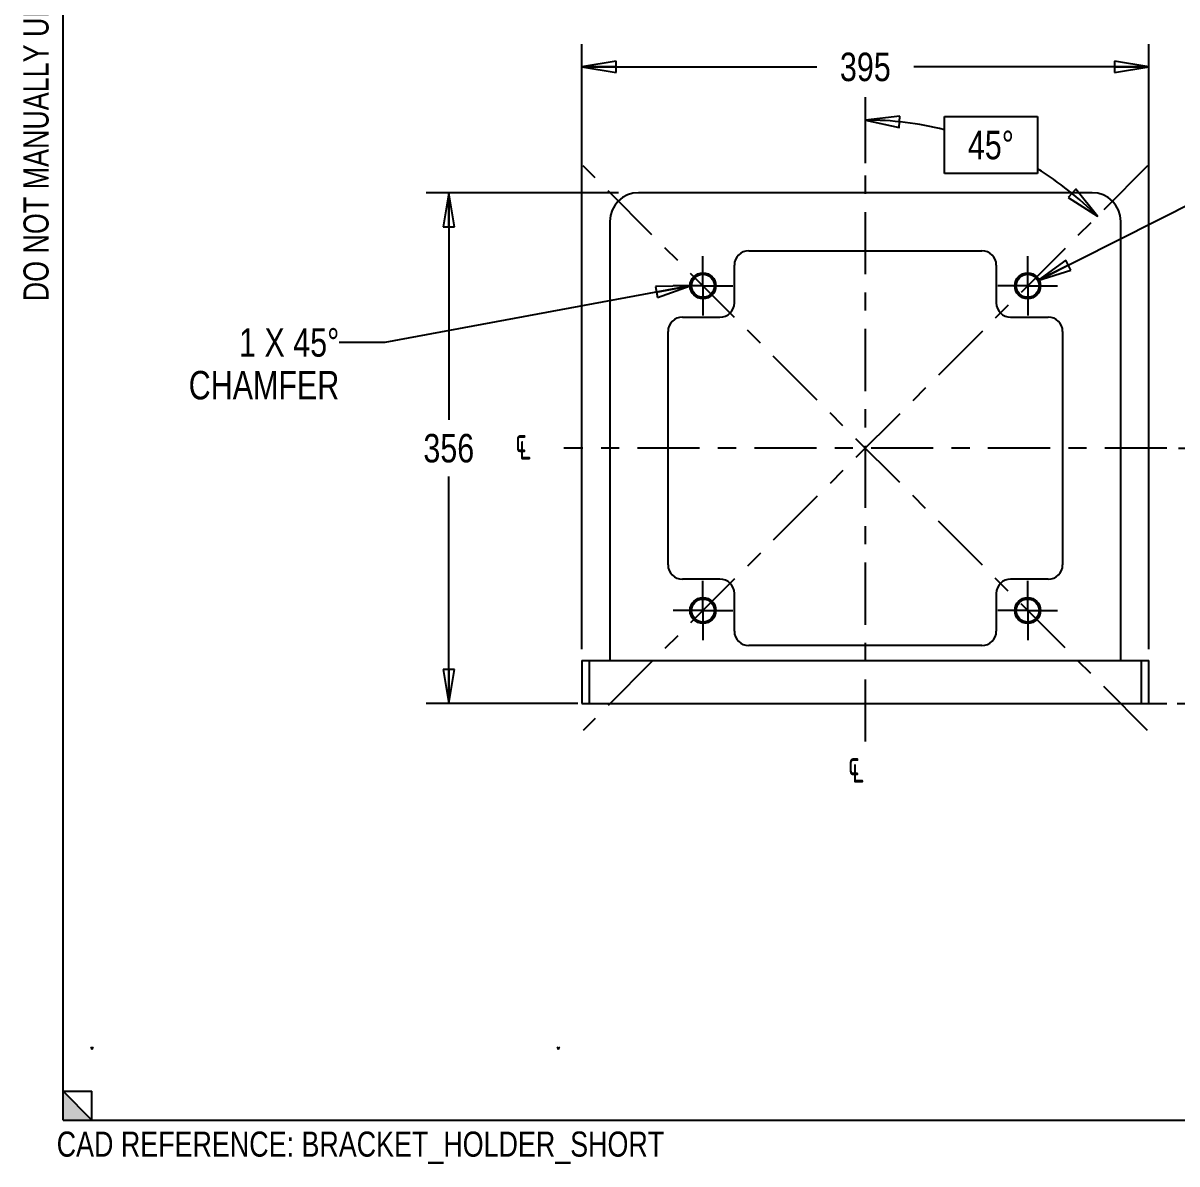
# Model space of a CAD drawing. Header units: inches. Extents: x 0.1 to 16.4, y 0 to 11.6.
# Drawn here: x 0.06 to 6.39, y 0.03 to 6.29 of the extents above; entities that cross this region are included whole.
import ezdxf
from ezdxf.enums import TextEntityAlignment as Align

# ---------------------------------------------------------------- set-up
doc = ezdxf.new("R2010")
doc.units = ezdxf.units.IN
doc.header["$LTSCALE"] = 0.909449
doc.header["$MEASUREMENT"] = 0
doc.linetypes.add('CENTER', pattern=[0.6, 0.375, -0.075, 0.075, -0.075])
doc.linetypes.add('DASHED', pattern=[0.2, 0.1, -0.1])
doc.layers.get('0').update_dxf_attribs({"linetype": 'CONTINUOUS'})
doc.layers.add('02___PRT_ALL_AXES', color=7, linetype='CONTINUOUS')
doc.styles.get("Standard").update_dxf_attribs({"font": 'txt', "width": 0.8})
doc.styles.add('TEXTSTYLE_1', font='gdt', dxfattribs={"width": 0.8})
doc.dimstyles.new('DIMSTYLE_1', dxfattribs={"dimtxt": 0.15625, "dimasz": 0.1875, "dimexe": 0.125, "dimexo": 0.0625, "dimgap": 0.078125, "dimtad": 0, "dimtih": 1, "dimtoh": 1, "dimlfac": 5, "dimzin": 4, "dimdsep": 46, "dimtxsty": 'STANDARD', "dimblk": 'CLOSED', "dimblk1": 'CLOSED', "dimblk2": 'CLOSED', "dimcen": 0.09, "dimadec": 0, "dimazin": 0, "dimtp": 0.01, "dimtm": 0.01, "dimtfac": 1, "dimtofl": 0, "dimtmove": 0, "dimatfit": 3, "dimldrblk": 'CLOSED', "dimfxl": 1, "dimtolj": 1, "dimtzin": 4, "dimarcsym": 0})
doc.dimstyles.new('DIMSTYLE_2', dxfattribs={"dimtxt": 0.15625, "dimasz": 0.1875, "dimexe": 0.125, "dimexo": 0.0625, "dimgap": 0.078125, "dimtad": 0, "dimtih": 1, "dimtoh": 1, "dimlfac": 5, "dimzin": 4, "dimdsep": 46, "dimtxsty": 'STANDARD', "dimblk": 'CLOSED', "dimblk1": 'CLOSED', "dimblk2": 'CLOSED', "dimcen": 0.09, "dimadec": 0, "dimazin": 0, "dimtol": 1, "dimtp": 0.01, "dimtm": 0.01, "dimtfac": 1, "dimtofl": 0, "dimtmove": 0, "dimatfit": 3, "dimldrblk": 'CLOSED', "dimfxl": 1, "dimtolj": 1, "dimtzin": 4, "dimarcsym": 0})
doc.dimstyles.new('DIMSTYLE_3', dxfattribs={"dimtxt": 0.15625, "dimasz": 0.1875, "dimexe": 0.125, "dimexo": 0.0625, "dimgap": 0.09, "dimtad": 0, "dimtih": 1, "dimtoh": 1, "dimlfac": 5, "dimzin": 4, "dimdsep": 46, "dimtxsty": 'STANDARD', "dimblk": 'CLOSED', "dimblk1": 'CLOSED', "dimblk2": 'CLOSED', "dimcen": 0.09, "dimadec": 0, "dimazin": 0, "dimtp": 0.01, "dimtm": 0.01, "dimtfac": 1, "dimtofl": 0, "dimtmove": 0, "dimatfit": 2, "dimldrblk": 'CLOSED', "dimfxl": 1, "dimtolj": 1, "dimtzin": 4, "dimarcsym": 0})
doc.dimstyles.new('DIMSTYLE_4', dxfattribs={"dimtxt": 0.15625, "dimasz": 0.1875, "dimexe": 0.125, "dimexo": 0.0625, "dimgap": 0.078125, "dimtad": 0, "dimtih": 1, "dimtoh": 1, "dimdec": 1, "dimlfac": 5, "dimzin": 4, "dimdsep": 46, "dimtxsty": 'STANDARD', "dimblk": 'CLOSED', "dimblk1": 'CLOSED', "dimblk2": 'CLOSED', "dimcen": 0.09, "dimadec": 0, "dimazin": 0, "dimtp": 0.5, "dimtm": 0.5, "dimtfac": 1, "dimtdec": 1, "dimtofl": 0, "dimtmove": 0, "dimatfit": 3, "dimldrblk": 'CLOSED', "dimfxl": 1, "dimtolj": 1, "dimtzin": 4, "dimarcsym": 0})
doc.dimstyles.get("Standard").update_dxf_attribs({"dimtxt": 0.15625, "dimasz": 0.1875, "dimexe": 0.125, "dimexo": 0.0625, "dimgap": 0.09, "dimtad": 0, "dimtih": 1, "dimtoh": 1, "dimzin": 4, "dimdsep": 46, "dimtxsty": 'STANDARD', "dimblk": 'CLOSED', "dimblk1": 'CLOSED', "dimblk2": 'CLOSED', "dimcen": 0.09, "dimadec": 0, "dimazin": 0, "dimtol": 1, "dimtp": 0.01, "dimtm": 0.01, "dimtfac": 1, "dimtofl": 0, "dimtmove": 0, "dimatfit": 3, "dimldrblk": 'CLOSED', "dimfxl": 1, "dimtolj": 1, "dimtzin": 4, "dimarcsym": 0})

# ---------------------------------------------------------------- blocks, each defined once
blk = doc.blocks.new('_CLOSED')
at = {"color": 0, "linetype": 'BYBLOCK'}
for p, q in [((0, 0), (-1, 0.167)), ((-1, 0.167), (-1, -0.167)), ((-1, -0.167), (0, 0)), ((-1, 0), (0, 0))]:
    blk.add_line(p, q, dxfattribs=at)
blk = doc.blocks.new('*D1')
at = {"color": 2, "linetype": 'CONTINUOUS'}
for p, q in [((6.3945, 3.9618), (7.1188, 3.9618)), ((6.9938, 3.9618), (6.9938, 3.5345)), ((6.9938, 2.5603), (6.9938, 2.9876)), ((6.3872, 2.5603), (7.1188, 2.5603))]:
    blk.add_line(p, q, dxfattribs=at)
at = {"color": 2, "linetype": 'CONTINUOUS', "xscale": 0.1875, "yscale": 0.1875, "zscale": 0.1875}
for p, rotation in [((6.9938, 3.9618), 90), ((6.9938, 2.5603), 270)]:
    blk.add_blockref('_CLOSED', p, dxfattribs=dict(at, rotation=rotation))
at = {"color": 2, "linetype": 'CONTINUOUS', "width": 0.8}
for s, p in [('+0.01', (7.1813, 3.3001)), ('178', (6.6813, 3.1829)), ('-0.01', (7.1813, 3.0657))]:
    blk.add_text(s, height=0.15625, dxfattribs=at).set_placement(p, align=Align.CENTER)
blk = doc.blocks.new('*D2')
at = {"color": 2, "linetype": 'CONTINUOUS'}
for p, q in [((5.6239, 4.8811), (6.498, 5.3224)), ((6.498, 5.3224), (6.6699, 5.3224))]:
    blk.add_line(p, q, dxfattribs=at)
at = {"color": 2, "linetype": 'CONTINUOUS', "xscale": 0.1875, "yscale": 0.1875, "zscale": 0.1875, "rotation": 206.7880639084}
blk.add_blockref('_CLOSED', (5.6239, 4.8811), dxfattribs=at)
at = {"color": 2, "linetype": 'CONTINUOUS', "width": 0.8}
for s, height, p in [('M', 0.1562, (6.748, 5.2443)), ('16', 0.15625, (6.873, 5.2443)), ('x2 THRU', 0.15625, (7.123, 5.2443)), ('4 POS EQUISPACED', 0.15625, (6.748, 5.0099)), ('ON A ', 0.15625, (6.748, 4.7364)), ('320', 0.15625, (7.6595, 4.7364)), (' PCD', 0.15625, (8.1126, 4.7364))]:
    blk.add_text(s, height=height, dxfattribs=at).set_placement(p)
at = {"color": 2, "linetype": 'CONTINUOUS', "style": 'TEXTSTYLE_1'}
blk.add_text('n', height=0.1562, dxfattribs=at).set_placement((7.4512, 4.7364))
blk = doc.blocks.new('*D3')
at = {"color": 2, "linetype": 'CONTINUOUS'}
blk.add_line((4.6769, 5.5259), (4.6769, 5.8873), dxfattribs=at)
for points in [[(4.8657, 5.7838), (4.6769, 5.7623), (4.8625, 5.7214), (4.8657, 5.7838)], [(5.7898, 5.3373), (5.95, 5.235), (5.8316, 5.3837), (5.7898, 5.3373)]]:
    blk.add_lwpolyline(points, dxfattribs=at)
for start, end in [(76.058, 90), (45, 58.3703)]:
    blk.add_arc((4.6769, 3.9618), 1.8005, start, end, dxfattribs=at)
at = {"color": 2, "linetype": 'CONTINUOUS', "insert": (5.3659, 5.7034), "char_height": 0.15625, "width": 0.354167, "attachment_point": 2, "line_spacing_factor": 0.9}
blk.add_mtext('45\\Fgdt;{\\Fgdt;~}', dxfattribs=at)
blk = doc.blocks.new('*D24')
at = {"color": 2, "linetype": 'CONTINUOUS'}
for p, q in [((3.3216, 5.3634), (2.2662, 5.3634)), ((2.3912, 5.3634), (2.3912, 4.1181)), ((2.3912, 2.5603), (2.3912, 3.8056)), ((3.0986, 2.5603), (2.2662, 2.5603))]:
    blk.add_line(p, q, dxfattribs=at)
at = {"color": 2, "linetype": 'CONTINUOUS', "xscale": 0.1875, "yscale": 0.1875, "zscale": 0.1875}
for p, rotation in [((2.3912, 5.3634), 90), ((2.3912, 2.5603), 270)]:
    blk.add_blockref('_CLOSED', p, dxfattribs=dict(at, rotation=rotation))
at = {"color": 2, "linetype": 'CONTINUOUS', "insert": (2.3912, 4.04), "char_height": 0.15625, "width": 0.375, "attachment_point": 2, "line_spacing_factor": 0.9}
blk.add_mtext('356', dxfattribs=at)
blk = doc.blocks.new('*D25')
at = {"color": 2, "linetype": 'CONTINUOUS'}
for p, q in [((3.1217, 2.859), (3.1217, 6.1788)), ((6.232, 2.859), (6.232, 6.1788)), ((3.1217, 6.0538), (4.4112, 6.0538)), ((6.232, 6.0538), (4.9425, 6.0538))]:
    blk.add_line(p, q, dxfattribs=at)
at = {"color": 2, "linetype": 'CONTINUOUS', "xscale": 0.1875, "yscale": 0.1875, "zscale": 0.1875, "rotation": 180}
blk.add_blockref('_CLOSED', (3.1217, 6.0538), dxfattribs=at)
at = {"color": 2, "linetype": 'CONTINUOUS', "xscale": 0.1875, "yscale": 0.1875, "zscale": 0.1875}
blk.add_blockref('_CLOSED', (6.232, 6.0538), dxfattribs=at)
at = {"color": 2, "linetype": 'CONTINUOUS', "insert": (4.6769, 6.132), "char_height": 0.15625, "width": 0.375, "attachment_point": 2, "line_spacing_factor": 0.9}
blk.add_mtext('395', dxfattribs=at)

msp = doc.modelspace()

# ---------------------------------------------------------------- hatches: boundary and pattern name
at = {"linetype": 'CONTINUOUS'}
h = msp.add_hatch(color=2, dxfattribs=at)
edge = h.paths.add_edge_path()
edge.add_line((0.2756, 0.2756), (0.2756, 0.4331))
edge.add_line((0.2756, 0.2756), (0.4331, 0.2756))
edge.add_line((0.4331, 0.2756), (0.2756, 0.4331))

# ---------------------------------------------------------------- linework, layer by layer
at = {"color": 7, "linetype": 'CONTINUOUS'}
for p, q in [((0.2756, 0.4331), (0.2756, 11.4173)), ((5.921, 5.3634), (3.4328, 5.3634)), ((3.2753, 5.2059), (3.2753, 2.7965)), ((6.0784, 2.7965), (6.0784, 5.2059)), ((4.0369, 5.0445), (5.3169, 5.0445)), ((3.9581, 4.7593), (3.9581, 4.9658)), ((5.3956, 4.9658), (5.3956, 4.7593)), ((3.6729, 4.6806), (3.8794, 4.6806)), ((5.4743, 4.6806), (5.6808, 4.6806)), ((3.5942, 3.3218), (3.5942, 4.6018)), ((5.7595, 4.6018), (5.7595, 3.3218)), ((3.8794, 3.2431), (3.6729, 3.2431)), ((5.6808, 3.2431), (5.4743, 3.2431)), ((3.9581, 2.9579), (3.9581, 3.1644)), ((5.3956, 3.1644), (5.3956, 2.9579)), ((5.3169, 2.8792), (4.0369, 2.8792)), ((3.1217, 2.7965), (3.1217, 2.5603)), ((3.1217, 2.7965), (6.232, 2.7965)), ((3.1611, 2.7965), (3.1611, 2.5603)), ((6.1926, 2.5603), (6.1926, 2.7965)), ((6.232, 2.5603), (6.232, 2.7965)), ((3.1217, 2.5603), (6.232, 2.5603)), ((0.4392, 0.6631), (0.4269, 0.6754)), ((0.4392, 0.6754), (0.4269, 0.6631)), ((2.9983, 0.6631), (2.986, 0.6754)), ((2.9983, 0.6754), (2.986, 0.6631)), ((0.4331, 0.2756), (0.2756, 0.4331)), ((0.2756, 0.2756), (0.2756, 0.4331)), ((0.2756, 0.4331), (0.4331, 0.4331)), ((0.4331, 0.2756), (0.4331, 0.4331)), ((0.2756, 0.2756), (0.4331, 0.2756)), ((0.4331, 0.2756), (16.2598, 0.2756))]:
    msp.add_line(p, q, dxfattribs=at)
at = {"color": 2, "linetype": 'CONTINUOUS'}
for p, q in [((5.1107, 5.469), (5.1107, 5.7815)), ((5.1107, 5.7815), (5.6211, 5.7815)), ((5.6211, 5.7815), (5.6211, 5.469)), ((5.6211, 5.469), (5.1107, 5.469))]:
    msp.add_line(p, q, dxfattribs=at)
at = {"color": 2, "linetype": 'DASHED'}
msp.add_line((6.232, 2.5603), (6.6326, 2.5603), dxfattribs=at)
at = {"color": 7, "linetype": 'CONTINUOUS'}
for centre, radius in [((3.786, 4.8527), 0.0709), ((3.786, 4.8527), 0.063), ((5.5677, 4.8527), 0.0709), ((5.5677, 4.8527), 0.063), ((3.786, 3.071), 0.0709), ((3.786, 3.071), 0.063), ((5.5677, 3.071), 0.0709), ((5.5677, 3.071), 0.063)]:
    msp.add_circle(centre, radius, dxfattribs=at)
for centre, radius, start, end in [((3.4328, 5.2059), 0.1575, 90, 180), ((5.921, 5.2059), 0.1575, 0, 90), ((4.0369, 4.9658), 0.0787, 90, 180), ((5.3169, 4.9658), 0.0787, 0, 90), ((3.8794, 4.7593), 0.0787, 270, 360), ((5.4743, 4.7593), 0.0787, 180, 270), ((3.6729, 4.6018), 0.0787, 90, 180), ((5.6808, 4.6018), 0.0787, 0, 90), ((3.6729, 3.3218), 0.0787, 180, 270), ((5.6808, 3.3218), 0.0787, 270, 360), ((3.8794, 3.1644), 0.0787, 0, 90), ((5.4743, 3.1644), 0.0787, 90, 180), ((4.0369, 2.9579), 0.0787, 180, 270), ((5.3169, 2.9579), 0.0787, 270, 360)]:
    msp.add_arc(centre, radius, start, end, dxfattribs=at)
at = {"layer": '02___PRT_ALL_AXES', "color": 7, "linetype": 'CENTER'}
for p, q in [((6.2259, 5.5109), (3.1278, 2.4128)), ((6.2259, 2.4128), (3.1278, 5.5109)), ((4.6769, 2.3524), (4.6769, 5.4634)), ((3.786, 4.8527), (3.786, 5.0157)), ((5.5677, 4.8527), (5.5677, 5.0157)), ((3.786, 4.8527), (3.623, 4.8527)), ((3.786, 4.8527), (3.786, 4.6897)), ((3.786, 4.8527), (3.949, 4.8527)), ((5.5677, 4.8527), (5.4047, 4.8527)), ((5.5677, 4.8527), (5.5677, 4.6897)), ((5.5677, 4.8527), (5.7307, 4.8527)), ((6.332, 3.9618), (3.0217, 3.9618)), ((3.786, 3.071), (3.786, 3.234)), ((5.5677, 3.071), (5.5677, 3.234)), ((3.786, 3.071), (3.623, 3.071)), ((3.786, 3.071), (3.786, 2.908)), ((3.786, 3.071), (3.949, 3.071)), ((5.5677, 3.071), (5.4047, 3.071)), ((5.5677, 3.071), (5.7307, 3.071)), ((5.5677, 3.071), (5.5677, 2.908))]:
    msp.add_line(p, q, dxfattribs=at)

# ---------------------------------------------------------------- texts
at = {"color": 2, "linetype": 'CONTINUOUS', "insert": (0.0573, 5.7918), "char_height": 0.137795, "width": 2.425197, "attachment_point": 2, "rotation": 90, "line_spacing_factor": 0.9}
msp.add_mtext('DO NOT MANUALLY UPDATE', dxfattribs=at)
at = {"color": 2, "linetype": 'CONTINUOUS', "line_spacing_factor": 0.9}
for s, insert, char_height, width, attachment_point in [('1 X 45\\Fgdt;{\\Fgdt;~}\\Ftxt; \\PCHAMFER', (1.7904, 4.6202), 0.15625, 0.979167, 3), ('CAD REFERENCE: BRACKET_HOLDER_SHORT', (1.9065, 0.2123), 0.137795, 3.858268, 2)]:
    msp.add_mtext(s, dxfattribs=dict(at, insert=insert, char_height=char_height, width=width, attachment_point=attachment_point))
at = {"color": 2, "linetype": 'CONTINUOUS', "char_height": 0.15625, "width": 0.247396, "attachment_point": 1, "line_spacing_factor": 0.9, "style": 'TEXTSTYLE_1'}
for insert in [(2.7547, 4.0716), (4.5815, 2.2989)]:
    msp.add_mtext('{\\Fgdt;q}', dxfattribs=dict(at, insert=insert))

# ---------------------------------------------------------------- dimensions: what is measured, and where the dimension line sits
at = {"color": 2, "linetype": 'CONTINUOUS'}
dim = msp.add_linear_dim(base=(6.232, 6.0538), p1=(3.1217, 2.7965), p2=(6.232, 2.7965), dimstyle='DIMSTYLE_1', dxfattribs=at)
dim.commit()
dim.dimension.update_dxf_attribs({"geometry": '*D25', "text_midpoint": (4.6808, 6.0538), "dimtype": 160})
dim = msp.add_angular_dim_2l(base=(5.3659, 5.6253), line1=((5.8931, 5.1781), (5.9058, 5.1908)), line2=((4.6769, 5.4454), (4.6769, 5.4634)), dimstyle='DIMSTYLE_4', dxfattribs=at)
dim.commit()
dim.dimension.update_dxf_attribs({"geometry": '*D3', "text_midpoint": (5.3659, 5.6253), "dimtype": 162})
dim = msp.add_diameter_dim_2p(p1=(5.6239, 4.8811), p2=(5.5115, 4.8243), text='M<>x2 THRU\\P4 POS EQUISPACED\\PON A n320 PCD', dimstyle='DIMSTYLE_3', override={"dimpost": '<>'}, dxfattribs=at)
dim.commit()
dim.dimension.update_dxf_attribs({"geometry": '*D2', "text_midpoint": (7.748, 5.0685), "dimtype": 163})
for base, p1, p2, dimstyle, picture, middle in [((2.3912, 5.3634), (3.1611, 2.5603), (3.3841, 5.3634), 'DIMSTYLE_1', '*D24', (2.3912, 3.9618)), ((6.9938, 3.9618), (6.3247, 2.5603), (6.332, 3.9618), 'DIMSTYLE_2', '*D1', (6.9938, 3.2611))]:
    dim = msp.add_linear_dim(base=base, p1=p1, p2=p2, angle=90, dimstyle=dimstyle, dxfattribs=at)
    dim.commit()
    dim.dimension.update_dxf_attribs({"geometry": picture, "text_midpoint": middle, "dimtype": 160})

# ---------------------------------------------------------------- leaders
msp.add_leader([(3.7152, 4.8527), (2.0404, 4.542), (1.7904, 4.542)], dimstyle='STANDARD', override={"dimtad": 0}, dxfattribs=at)

doc.saveas('drawing.dxf')
